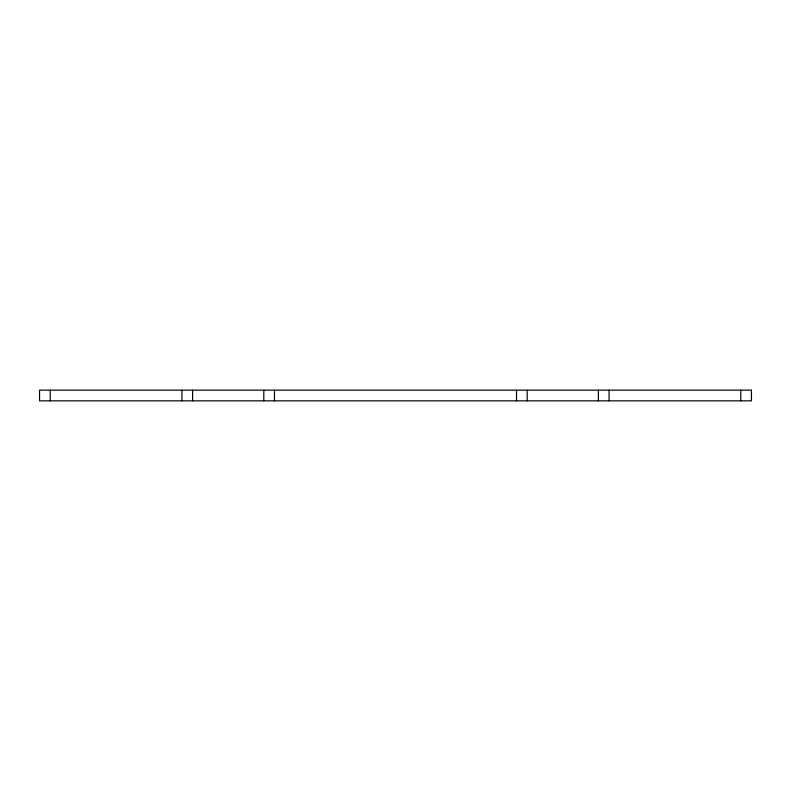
<?xml version="1.0" encoding="UTF-8"?>
<svg xmlns="http://www.w3.org/2000/svg" width="791" height="791" viewBox="0 0 791 791"><rect width="100%" height="100%" fill="white"/><g stroke="black" fill="none" stroke-linecap="round" stroke-linejoin="round"><path stroke-width="1.19" d="M740.772 390.161L740.772 400.839M609.07 390.161L609.07 400.839M598.392 390.161L598.392 400.839M527.202 390.161L527.202 400.839M516.523 390.161L516.523 400.839M274.477 390.161L274.477 400.839M263.798 390.161L263.798 400.839M192.609 390.161L192.609 400.839M181.93 390.161L181.93 400.839M50.228 390.161L50.228 400.839M751.45 390.161L39.55 390.161L39.55 400.839L751.45 400.839L751.45 390.161"/></g></svg>
